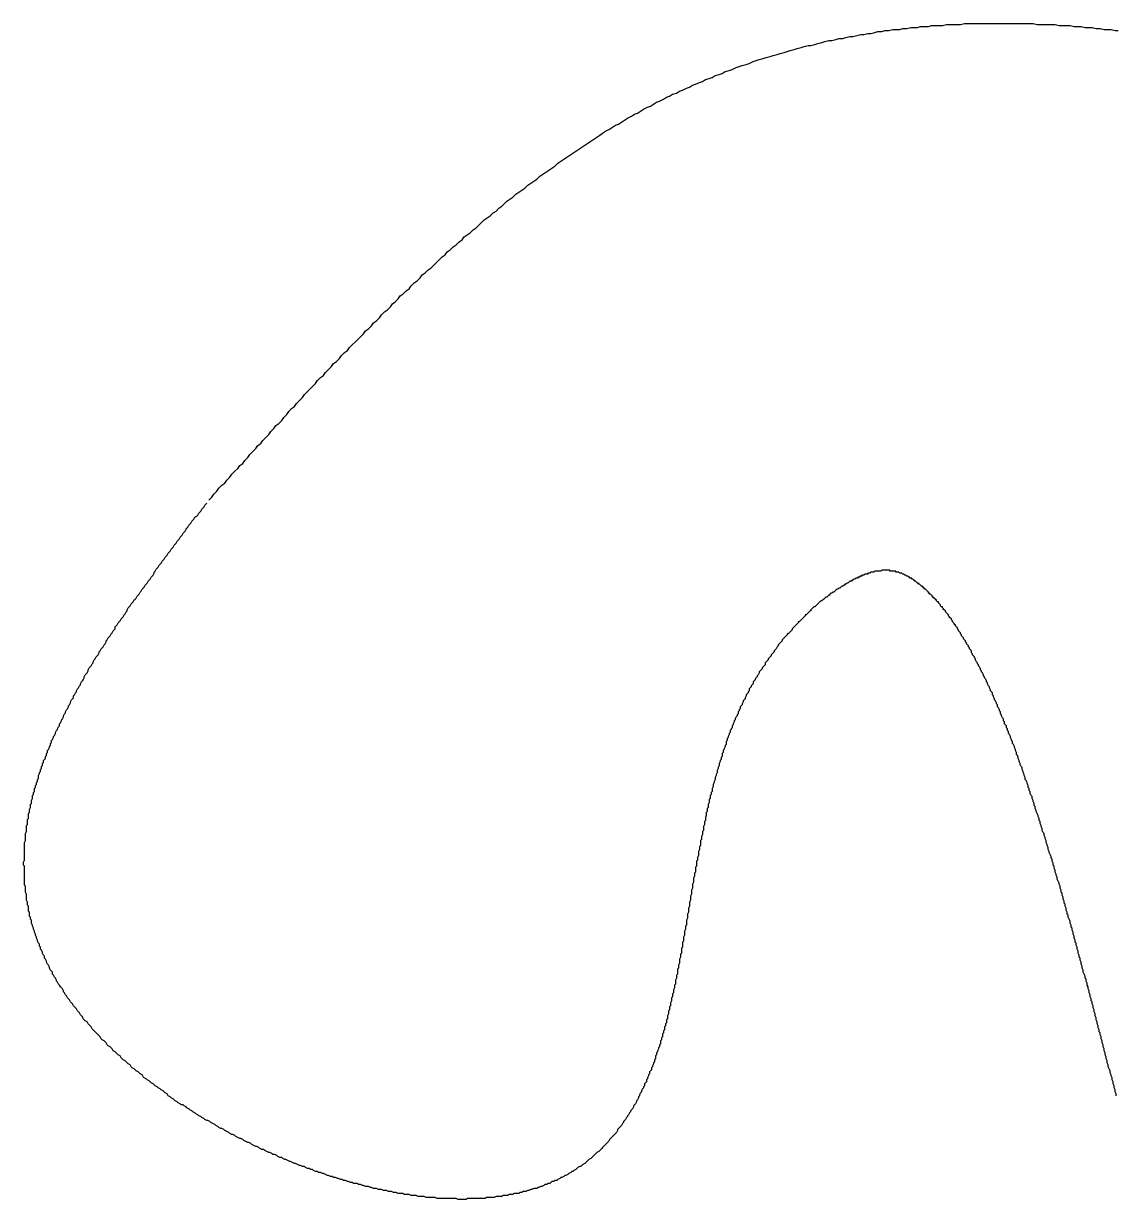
# Model space of a CAD drawing. Header units: millimetres. Extents: x 111 to 2999, y 81 to 1941.
# Drawn here: x 993.71 to 1004.68, y 1459.61 to 1471.4 of the extents above; entities that cross this region are included whole.
import ezdxf

# ---------------------------------------------------------------- set-up
doc = ezdxf.new("R2010")
doc.units = ezdxf.units.MM

msp = doc.modelspace()

# ---------------------------------------------------------------- linework, layer by layer
for points in [[(995.57, 1466.623, 0), (995.6, 1466.653, 0), (995.62, 1466.683, 0), (995.65, 1466.713, 0), (995.67, 1466.743, 0), (995.7, 1466.773, 0), (995.73, 1466.793, 0), (995.75, 1466.823, 0), (995.78, 1466.853, 0), (995.8, 1466.883, 0), (995.83, 1466.913, 0), (995.86, 1466.943, 0), (995.88, 1466.973, 0), (995.91, 1466.993, 0), (995.93, 1467.023, 0), (995.96, 1467.053, 0), (995.98, 1467.083, 0), (996.01, 1467.113, 0), (996.04, 1467.143, 0), (996.06, 1467.173, 0), (996.09, 1467.193, 0), (996.11, 1467.223, 0), (996.14, 1467.253, 0), (996.17, 1467.283, 0), (996.19, 1467.313, 0), (996.22, 1467.343, 0), (996.24, 1467.373, 0), (996.27, 1467.393, 0), (996.3, 1467.423, 0), (996.32, 1467.453, 0), (996.35, 1467.483, 0), (996.37, 1467.513, 0), (996.4, 1467.543, 0), (996.43, 1467.563, 0), (996.45, 1467.593, 0), (996.48, 1467.623, 0), (996.51, 1467.653, 0), (996.53, 1467.683, 0), (996.56, 1467.713, 0), (996.58, 1467.733, 0), (996.61, 1467.763, 0), (996.64, 1467.793, 0), (996.66, 1467.823, 0), (996.69, 1467.853, 0), (996.72, 1467.873, 0), (996.74, 1467.903, 0), (996.77, 1467.933, 0), (996.8, 1467.963, 0), (996.82, 1467.993, 0), (996.85, 1468.013, 0), (996.88, 1468.043, 0), (996.9, 1468.073, 0), (996.93, 1468.103, 0), (996.96, 1468.123, 0), (996.98, 1468.153, 0), (997.01, 1468.183, 0), (997.04, 1468.213, 0), (997.06, 1468.233, 0), (997.09, 1468.263, 0), (997.12, 1468.293, 0), (997.14, 1468.323, 0), (997.17, 1468.343, 0), (997.2, 1468.373, 0), (997.22, 1468.403, 0), (997.25, 1468.423, 0), (997.28, 1468.453, 0), (997.3, 1468.483, 0), (997.33, 1468.513, 0), (997.36, 1468.533, 0), (997.39, 1468.563, 0), (997.41, 1468.593, 0), (997.44, 1468.613, 0), (997.47, 1468.643, 0), (997.49, 1468.673, 0), (997.52, 1468.693, 0), (997.55, 1468.723, 0), (997.58, 1468.743, 0), (997.6, 1468.773, 0), (997.63, 1468.803, 0), (997.66, 1468.823, 0), (997.69, 1468.853, 0), (997.71, 1468.883, 0), (997.74, 1468.903, 0), (997.77, 1468.933, 0), (997.8, 1468.953, 0), (997.83, 1468.983, 0), (997.85, 1469.003, 0), (997.88, 1469.033, 0), (997.91, 1469.063, 0), (997.94, 1469.083, 0), (997.96, 1469.113, 0), (997.99, 1469.133, 0), (998.02, 1469.163, 0), (998.05, 1469.183, 0), (998.08, 1469.213, 0), (998.11, 1469.233, 0), (998.13, 1469.263, 0), (998.16, 1469.283, 0), (998.19, 1469.303, 0), (998.22, 1469.333, 0), (998.25, 1469.353, 0), (998.28, 1469.383, 0), (998.3, 1469.403, 0), (998.33, 1469.433, 0), (998.36, 1469.453, 0), (998.39, 1469.473, 0), (998.42, 1469.503, 0), (998.45, 1469.523, 0), (998.48, 1469.553, 0), (998.51, 1469.573, 0), (998.53, 1469.593, 0), (998.56, 1469.623, 0), (998.59, 1469.643, 0), (998.62, 1469.663, 0), (998.65, 1469.693, 0), (998.68, 1469.713, 0), (998.71, 1469.733, 0), (998.74, 1469.753, 0), (998.77, 1469.783, 0), (998.8, 1469.803, 0), (998.83, 1469.823, 0), (998.86, 1469.843, 0), (998.89, 1469.873, 0), (998.92, 1469.893, 0), (998.95, 1469.913, 0), (998.98, 1469.933, 0), (999.01, 1469.953, 0), (999.04, 1469.973, 0), (999.07, 1470.003, 0), (999.1, 1470.023, 0), (999.13, 1470.043, 0), (999.16, 1470.063, 0), (999.19, 1470.083, 0), (999.22, 1470.103, 0), (999.25, 1470.123, 0), (999.28, 1470.143, 0), (999.31, 1470.163, 0), (999.34, 1470.183, 0), (999.37, 1470.203, 0), (999.4, 1470.223, 0), (999.43, 1470.243, 0), (999.46, 1470.263, 0), (999.49, 1470.283, 0), (999.52, 1470.303, 0), (999.55, 1470.323, 0), (999.59, 1470.343, 0), (999.62, 1470.363, 0), (999.65, 1470.383, 0), (999.68, 1470.393, 0), (999.71, 1470.413, 0), (999.74, 1470.433, 0), (999.77, 1470.453, 0), (999.81, 1470.473, 0), (999.84, 1470.493, 0), (999.87, 1470.503, 0), (999.9, 1470.523, 0), (999.93, 1470.543, 0), (999.97, 1470.563, 0), (1000, 1470.573, 0), (1000.03, 1470.593, 0), (1000.06, 1470.613, 0), (1000.09, 1470.623, 0), (1000.13, 1470.643, 0), (1000.16, 1470.663, 0), (1000.19, 1470.673, 0), (1000.22, 1470.693, 0), (1000.26, 1470.703, 0), (1000.29, 1470.723, 0), (1000.32, 1470.733, 0), (1000.36, 1470.753, 0), (1000.39, 1470.763, 0), (1000.42, 1470.783, 0), (1000.45, 1470.793, 0), (1000.49, 1470.813, 0), (1000.52, 1470.823, 0), (1000.55, 1470.843, 0), (1000.59, 1470.853, 0), (1000.62, 1470.863, 0), (1000.65, 1470.883, 0), (1000.69, 1470.893, 0), (1000.72, 1470.903, 0), (1000.75, 1470.923, 0), (1000.79, 1470.933, 0), (1000.82, 1470.943, 0), (1000.86, 1470.963, 0), (1000.89, 1470.973, 0), (1000.92, 1470.983, 0), (1000.96, 1470.993, 0), (1000.99, 1471.003, 0), (1001.03, 1471.023, 0), (1001.06, 1471.033, 0), (1001.09, 1471.043, 0), (1001.13, 1471.053, 0), (1001.16, 1471.063, 0), (1001.2, 1471.073, 0), (1001.23, 1471.083, 0), (1001.27, 1471.093, 0), (1001.3, 1471.103, 0), (1001.34, 1471.113, 0), (1001.37, 1471.123, 0), (1001.4, 1471.133, 0), (1001.44, 1471.143, 0), (1001.47, 1471.153, 0), (1001.51, 1471.163, 0), (1001.54, 1471.173, 0), (1001.58, 1471.183, 0), (1001.61, 1471.183, 0), (1001.65, 1471.193, 0), (1001.68, 1471.203, 0), (1001.72, 1471.213, 0), (1001.75, 1471.223, 0), (1001.79, 1471.233, 0), (1001.82, 1471.233, 0), (1001.86, 1471.243, 0), (1001.89, 1471.253, 0), (1001.93, 1471.253, 0), (1001.96, 1471.263, 0), (1002, 1471.273, 0), (1002.03, 1471.273, 0), (1002.07, 1471.283, 0), (1002.11, 1471.293, 0), (1002.14, 1471.293, 0), (1002.18, 1471.303, 0), (1002.21, 1471.303, 0), (1002.25, 1471.313, 0), (1002.28, 1471.323, 0), (1002.32, 1471.323, 0), (1002.35, 1471.333, 0), (1002.39, 1471.333, 0), (1002.43, 1471.343, 0), (1002.46, 1471.343, 0), (1002.5, 1471.343, 0), (1002.53, 1471.353, 0), (1002.57, 1471.353, 0), (1002.61, 1471.363, 0), (1002.64, 1471.363, 0), (1002.68, 1471.363, 0), (1002.71, 1471.373, 0), (1002.75, 1471.373, 0), (1002.79, 1471.373, 0), (1002.82, 1471.383, 0), (1002.86, 1471.383, 0), (1002.89, 1471.383, 0), (1002.93, 1471.383, 0), (1002.97, 1471.393, 0), (1003, 1471.393, 0), (1003.04, 1471.393, 0), (1003.08, 1471.393, 0), (1003.11, 1471.393, 0), (1003.15, 1471.403, 0), (1003.18, 1471.403, 0), (1003.22, 1471.403, 0), (1003.26, 1471.403, 0), (1003.29, 1471.403, 0), (1003.33, 1471.403, 0), (1003.37, 1471.403, 0), (1003.4, 1471.403, 0), (1003.44, 1471.403, 0), (1003.48, 1471.403, 0), (1003.51, 1471.403, 0), (1003.55, 1471.403, 0), (1003.59, 1471.403, 0), (1003.62, 1471.403, 0), (1003.66, 1471.403, 0), (1003.7, 1471.403, 0), (1003.73, 1471.403, 0), (1003.77, 1471.403, 0), (1003.81, 1471.403, 0), (1003.84, 1471.403, 0), (1003.88, 1471.393, 0), (1003.92, 1471.393, 0), (1003.95, 1471.393, 0), (1003.99, 1471.393, 0), (1004.03, 1471.393, 0), (1004.06, 1471.393, 0), (1004.1, 1471.383, 0), (1004.14, 1471.383, 0), (1004.18, 1471.383, 0), (1004.21, 1471.383, 0), (1004.25, 1471.373, 0), (1004.29, 1471.373, 0), (1004.32, 1471.373, 0), (1004.36, 1471.363, 0), (1004.4, 1471.363, 0), (1004.43, 1471.363, 0), (1004.47, 1471.353, 0), (1004.51, 1471.353, 0), (1004.55, 1471.343, 0), (1004.58, 1471.343, 0), (1004.62, 1471.343, 0), (1004.66, 1471.333, 0), (1004.69, 1471.333, 0)], [(1004.67, 1460.653, 0), (1004.67, 1460.673, 0), (1004.66, 1460.693, 0), (1004.66, 1460.713, 0), (1004.65, 1460.733, 0), (1004.65, 1460.753, 0), (1004.64, 1460.773, 0), (1004.64, 1460.793, 0), (1004.63, 1460.813, 0), (1004.63, 1460.833, 0), (1004.62, 1460.853, 0), (1004.62, 1460.863, 0), (1004.61, 1460.883, 0), (1004.61, 1460.903, 0), (1004.6, 1460.923, 0), (1004.59, 1460.943, 0), (1004.59, 1460.963, 0), (1004.58, 1460.983, 0), (1004.58, 1461.003, 0), (1004.57, 1461.023, 0), (1004.57, 1461.043, 0), (1004.56, 1461.063, 0), (1004.56, 1461.083, 0), (1004.55, 1461.103, 0), (1004.55, 1461.123, 0), (1004.54, 1461.143, 0), (1004.54, 1461.163, 0), (1004.53, 1461.183, 0), (1004.53, 1461.203, 0), (1004.52, 1461.223, 0), (1004.52, 1461.243, 0), (1004.51, 1461.263, 0), (1004.51, 1461.283, 0), (1004.5, 1461.293, 0), (1004.5, 1461.313, 0), (1004.49, 1461.333, 0), (1004.49, 1461.353, 0), (1004.48, 1461.373, 0), (1004.48, 1461.393, 0), (1004.47, 1461.413, 0), (1004.47, 1461.433, 0), (1004.46, 1461.453, 0), (1004.46, 1461.473, 0), (1004.45, 1461.493, 0), (1004.45, 1461.513, 0), (1004.44, 1461.533, 0), (1004.44, 1461.553, 0), (1004.43, 1461.573, 0), (1004.43, 1461.593, 0), (1004.42, 1461.603, 0), (1004.42, 1461.623, 0), (1004.41, 1461.643, 0), (1004.41, 1461.663, 0), (1004.4, 1461.683, 0), (1004.4, 1461.703, 0), (1004.39, 1461.723, 0), (1004.39, 1461.743, 0), (1004.38, 1461.763, 0), (1004.38, 1461.783, 0), (1004.37, 1461.803, 0), (1004.37, 1461.823, 0), (1004.36, 1461.833, 0), (1004.36, 1461.853, 0), (1004.35, 1461.873, 0), (1004.34, 1461.893, 0), (1004.34, 1461.913, 0), (1004.33, 1461.933, 0), (1004.33, 1461.953, 0), (1004.32, 1461.973, 0), (1004.32, 1461.993, 0), (1004.31, 1462.013, 0), (1004.31, 1462.033, 0), (1004.3, 1462.043, 0), (1004.3, 1462.063, 0), (1004.29, 1462.083, 0), (1004.29, 1462.103, 0), (1004.28, 1462.123, 0), (1004.28, 1462.143, 0), (1004.27, 1462.163, 0), (1004.27, 1462.183, 0), (1004.26, 1462.193, 0), (1004.26, 1462.213, 0), (1004.25, 1462.233, 0), (1004.25, 1462.253, 0), (1004.24, 1462.273, 0), (1004.24, 1462.293, 0), (1004.23, 1462.313, 0), (1004.23, 1462.333, 0), (1004.22, 1462.343, 0), (1004.22, 1462.363, 0), (1004.21, 1462.383, 0), (1004.21, 1462.403, 0), (1004.2, 1462.423, 0), (1004.19, 1462.443, 0), (1004.19, 1462.463, 0), (1004.18, 1462.473, 0), (1004.18, 1462.493, 0), (1004.17, 1462.513, 0), (1004.17, 1462.533, 0), (1004.16, 1462.553, 0), (1004.16, 1462.573, 0), (1004.15, 1462.583, 0), (1004.15, 1462.603, 0), (1004.14, 1462.623, 0), (1004.14, 1462.643, 0), (1004.13, 1462.663, 0), (1004.13, 1462.683, 0), (1004.12, 1462.693, 0), (1004.12, 1462.713, 0), (1004.11, 1462.733, 0), (1004.11, 1462.753, 0), (1004.1, 1462.773, 0), (1004.1, 1462.783, 0), (1004.09, 1462.803, 0), (1004.08, 1462.823, 0), (1004.08, 1462.843, 0), (1004.07, 1462.863, 0), (1004.07, 1462.873, 0), (1004.06, 1462.893, 0), (1004.06, 1462.913, 0), (1004.05, 1462.933, 0), (1004.05, 1462.953, 0), (1004.04, 1462.963, 0), (1004.04, 1462.983, 0), (1004.03, 1463.003, 0), (1004.03, 1463.023, 0), (1004.02, 1463.033, 0), (1004.02, 1463.053, 0), (1004.01, 1463.073, 0), (1004, 1463.093, 0), (1004, 1463.103, 0), (1003.99, 1463.123, 0), (1003.99, 1463.143, 0), (1003.98, 1463.163, 0), (1003.98, 1463.173, 0), (1003.97, 1463.193, 0), (1003.97, 1463.213, 0), (1003.96, 1463.233, 0), (1003.96, 1463.243, 0), (1003.95, 1463.263, 0), (1003.95, 1463.283, 0), (1003.94, 1463.293, 0), (1003.93, 1463.313, 0), (1003.93, 1463.333, 0), (1003.92, 1463.353, 0), (1003.92, 1463.363, 0), (1003.91, 1463.383, 0), (1003.91, 1463.403, 0), (1003.9, 1463.413, 0), (1003.9, 1463.433, 0), (1003.89, 1463.453, 0), (1003.89, 1463.463, 0), (1003.88, 1463.483, 0), (1003.87, 1463.503, 0), (1003.87, 1463.513, 0), (1003.86, 1463.533, 0), (1003.86, 1463.553, 0), (1003.85, 1463.563, 0), (1003.85, 1463.583, 0), (1003.84, 1463.603, 0), (1003.84, 1463.613, 0), (1003.83, 1463.633, 0), (1003.83, 1463.653, 0), (1003.82, 1463.663, 0), (1003.81, 1463.683, 0), (1003.81, 1463.703, 0), (1003.8, 1463.713, 0), (1003.8, 1463.733, 0), (1003.79, 1463.743, 0), (1003.79, 1463.763, 0), (1003.78, 1463.783, 0), (1003.78, 1463.793, 0), (1003.77, 1463.813, 0), (1003.76, 1463.823, 0), (1003.76, 1463.843, 0), (1003.75, 1463.863, 0), (1003.75, 1463.873, 0), (1003.74, 1463.893, 0), (1003.74, 1463.903, 0), (1003.73, 1463.923, 0), (1003.73, 1463.943, 0), (1003.72, 1463.953, 0), (1003.71, 1463.973, 0), (1003.71, 1463.983, 0), (1003.7, 1464.003, 0), (1003.7, 1464.013, 0), (1003.69, 1464.033, 0), (1003.69, 1464.043, 0), (1003.68, 1464.063, 0), (1003.67, 1464.073, 0), (1003.67, 1464.093, 0), (1003.66, 1464.113, 0), (1003.66, 1464.123, 0), (1003.65, 1464.143, 0), (1003.65, 1464.153, 0), (1003.64, 1464.173, 0), (1003.63, 1464.183, 0), (1003.63, 1464.203, 0), (1003.62, 1464.213, 0), (1003.62, 1464.223, 0), (1003.61, 1464.243, 0), (1003.61, 1464.253, 0), (1003.6, 1464.273, 0), (1003.59, 1464.283, 0), (1003.59, 1464.303, 0), (1003.58, 1464.313, 0), (1003.58, 1464.333, 0), (1003.57, 1464.343, 0), (1003.57, 1464.363, 0), (1003.56, 1464.373, 0), (1003.55, 1464.383, 0), (1003.55, 1464.403, 0), (1003.54, 1464.413, 0), (1003.54, 1464.433, 0), (1003.53, 1464.443, 0), (1003.52, 1464.463, 0), (1003.52, 1464.473, 0), (1003.51, 1464.483, 0), (1003.51, 1464.503, 0), (1003.5, 1464.513, 0), (1003.5, 1464.523, 0), (1003.49, 1464.543, 0), (1003.48, 1464.553, 0), (1003.48, 1464.573, 0), (1003.47, 1464.583, 0), (1003.47, 1464.593, 0), (1003.46, 1464.613, 0), (1003.45, 1464.623, 0), (1003.45, 1464.633, 0), (1003.44, 1464.653, 0), (1003.44, 1464.663, 0), (1003.43, 1464.673, 0), (1003.43, 1464.693, 0), (1003.42, 1464.703, 0), (1003.41, 1464.713, 0), (1003.41, 1464.723, 0), (1003.4, 1464.743, 0), (1003.4, 1464.753, 0), (1003.39, 1464.763, 0), (1003.38, 1464.783, 0), (1003.38, 1464.793, 0), (1003.37, 1464.803, 0), (1003.37, 1464.813, 0), (1003.36, 1464.833, 0), (1003.35, 1464.843, 0), (1003.35, 1464.853, 0), (1003.34, 1464.863, 0), (1003.34, 1464.873, 0), (1003.33, 1464.893, 0), (1003.32, 1464.903, 0), (1003.32, 1464.913, 0), (1003.31, 1464.923, 0), (1003.31, 1464.933, 0), (1003.3, 1464.953, 0), (1003.29, 1464.963, 0), (1003.29, 1464.973, 0), (1003.28, 1464.983, 0), (1003.28, 1464.993, 0), (1003.27, 1465.003, 0), (1003.26, 1465.023, 0), (1003.26, 1465.033, 0), (1003.25, 1465.043, 0), (1003.25, 1465.053, 0), (1003.24, 1465.063, 0), (1003.23, 1465.073, 0), (1003.23, 1465.083, 0), (1003.22, 1465.093, 0), (1003.22, 1465.113, 0), (1003.21, 1465.123, 0), (1003.2, 1465.133, 0), (1003.2, 1465.143, 0), (1003.19, 1465.153, 0), (1003.19, 1465.163, 0), (1003.18, 1465.173, 0), (1003.17, 1465.183, 0), (1003.17, 1465.193, 0), (1003.16, 1465.203, 0), (1003.16, 1465.213, 0), (1003.15, 1465.223, 0), (1003.14, 1465.233, 0), (1003.14, 1465.243, 0), (1003.13, 1465.253, 0), (1003.12, 1465.263, 0), (1003.12, 1465.273, 0), (1003.11, 1465.283, 0), (1003.11, 1465.293, 0), (1003.1, 1465.303, 0), (1003.09, 1465.313, 0), (1003.09, 1465.323, 0), (1003.08, 1465.333, 0), (1003.08, 1465.343, 0), (1003.07, 1465.353, 0), (1003.06, 1465.363, 0), (1003.06, 1465.373, 0), (1003.05, 1465.373, 0), (1003.05, 1465.383, 0), (1003.04, 1465.393, 0), (1003.03, 1465.403, 0), (1003.03, 1465.413, 0), (1003.02, 1465.423, 0), (1003.02, 1465.433, 0), (1003.01, 1465.443, 0), (1003, 1465.443, 0), (1003, 1465.453, 0), (1002.99, 1465.463, 0), (1002.99, 1465.473, 0), (1002.98, 1465.483, 0), (1002.97, 1465.493, 0), (1002.97, 1465.493, 0), (1002.96, 1465.503, 0), (1002.96, 1465.513, 0), (1002.95, 1465.523, 0), (1002.94, 1465.523, 0), (1002.94, 1465.533, 0), (1002.93, 1465.543, 0), (1002.93, 1465.553, 0), (1002.92, 1465.553, 0), (1002.91, 1465.563, 0), (1002.91, 1465.573, 0), (1002.9, 1465.583, 0), (1002.9, 1465.583, 0), (1002.89, 1465.593, 0), (1002.89, 1465.603, 0), (1002.88, 1465.603, 0), (1002.87, 1465.613, 0), (1002.87, 1465.623, 0), (1002.86, 1465.623, 0), (1002.86, 1465.633, 0), (1002.85, 1465.643, 0), (1002.84, 1465.643, 0), (1002.84, 1465.653, 0), (1002.83, 1465.653, 0), (1002.83, 1465.663, 0), (1002.82, 1465.673, 0), (1002.82, 1465.673, 0), (1002.81, 1465.683, 0), (1002.8, 1465.683, 0), (1002.8, 1465.693, 0), (1002.79, 1465.693, 0), (1002.79, 1465.703, 0), (1002.78, 1465.713, 0), (1002.78, 1465.713, 0), (1002.77, 1465.723, 0), (1002.77, 1465.723, 0), (1002.76, 1465.733, 0), (1002.75, 1465.733, 0), (1002.75, 1465.743, 0), (1002.74, 1465.743, 0), (1002.74, 1465.753, 0), (1002.73, 1465.753, 0), (1002.73, 1465.763, 0), (1002.72, 1465.763, 0), (1002.72, 1465.763, 0), (1002.71, 1465.773, 0), (1002.71, 1465.773, 0), (1002.7, 1465.783, 0), (1002.69, 1465.783, 0), (1002.69, 1465.793, 0), (1002.68, 1465.793, 0), (1002.68, 1465.793, 0), (1002.67, 1465.803, 0), (1002.67, 1465.803, 0), (1002.66, 1465.813, 0), (1002.66, 1465.813, 0), (1002.65, 1465.813, 0), (1002.65, 1465.823, 0), (1002.64, 1465.823, 0), (1002.64, 1465.823, 0), (1002.63, 1465.833, 0), (1002.63, 1465.833, 0), (1002.62, 1465.833, 0), (1002.62, 1465.843, 0), (1002.61, 1465.843, 0), (1002.61, 1465.843, 0), (1002.6, 1465.843, 0), (1002.6, 1465.853, 0), (1002.59, 1465.853, 0), (1002.59, 1465.853, 0), (1002.58, 1465.863, 0), (1002.58, 1465.863, 0), (1002.58, 1465.863, 0), (1002.57, 1465.863, 0), (1002.57, 1465.863, 0), (1002.56, 1465.873, 0), (1002.56, 1465.873, 0), (1002.55, 1465.873, 0), (1002.55, 1465.873, 0), (1002.54, 1465.883, 0), (1002.54, 1465.883, 0), (1002.53, 1465.883, 0), (1002.53, 1465.883, 0), (1002.53, 1465.883, 0), (1002.52, 1465.893, 0), (1002.52, 1465.893, 0), (1002.51, 1465.893, 0), (1002.51, 1465.893, 0), (1002.5, 1465.893, 0), (1002.5, 1465.893, 0), (1002.5, 1465.893, 0), (1002.49, 1465.903, 0), (1002.49, 1465.903, 0), (1002.48, 1465.903, 0), (1002.48, 1465.903, 0), (1002.47, 1465.903, 0), (1002.47, 1465.903, 0), (1002.47, 1465.903, 0), (1002.46, 1465.903, 0), (1002.46, 1465.913, 0), (1002.45, 1465.913, 0), (1002.45, 1465.913, 0), (1002.45, 1465.913, 0), (1002.44, 1465.913, 0), (1002.44, 1465.913, 0), (1002.43, 1465.913, 0), (1002.43, 1465.913, 0), (1002.42, 1465.913, 0), (1002.42, 1465.913, 0), (1002.42, 1465.913, 0), (1002.41, 1465.913, 0), (1002.41, 1465.913, 0), (1002.4, 1465.913, 0), (1002.4, 1465.913, 0), (1002.4, 1465.923, 0), (1002.39, 1465.923, 0), (1002.39, 1465.923, 0), (1002.38, 1465.923, 0), (1002.38, 1465.923, 0), (1002.37, 1465.923, 0), (1002.37, 1465.923, 0), (1002.37, 1465.923, 0), (1002.36, 1465.923, 0), (1002.36, 1465.923, 0), (1002.35, 1465.923, 0), (1002.35, 1465.923, 0), (1002.34, 1465.923, 0), (1002.34, 1465.923, 0), (1002.33, 1465.923, 0), (1002.33, 1465.923, 0), (1002.32, 1465.923, 0), (1002.32, 1465.923, 0), (1002.32, 1465.923, 0), (1002.31, 1465.913, 0), (1002.31, 1465.913, 0), (1002.3, 1465.913, 0), (1002.3, 1465.913, 0), (1002.29, 1465.913, 0), (1002.29, 1465.913, 0), (1002.28, 1465.913, 0), (1002.28, 1465.913, 0), (1002.27, 1465.913, 0), (1002.27, 1465.913, 0), (1002.26, 1465.913, 0), (1002.25, 1465.913, 0), (1002.25, 1465.913, 0), (1002.24, 1465.903, 0), (1002.24, 1465.903, 0), (1002.23, 1465.903, 0), (1002.23, 1465.903, 0), (1002.22, 1465.903, 0), (1002.22, 1465.903, 0), (1002.21, 1465.903, 0), (1002.2, 1465.893, 0), (1002.2, 1465.893, 0), (1002.19, 1465.893, 0), (1002.19, 1465.893, 0), (1002.18, 1465.893, 0), (1002.18, 1465.883, 0), (1002.17, 1465.883, 0), (1002.16, 1465.883, 0), (1002.16, 1465.883, 0), (1002.15, 1465.883, 0), (1002.14, 1465.873, 0), (1002.14, 1465.873, 0), (1002.13, 1465.873, 0), (1002.12, 1465.873, 0), (1002.12, 1465.863, 0), (1002.11, 1465.863, 0), (1002.1, 1465.863, 0), (1002.1, 1465.853, 0), (1002.09, 1465.853, 0), (1002.08, 1465.853, 0), (1002.08, 1465.843, 0), (1002.07, 1465.843, 0), (1002.06, 1465.843, 0), (1002.05, 1465.833, 0), (1002.05, 1465.833, 0), (1002.04, 1465.833, 0), (1002.03, 1465.823, 0), (1002.02, 1465.823, 0), (1002.02, 1465.813, 0), (1002.01, 1465.813, 0), (1002, 1465.813, 0), (1001.99, 1465.803, 0), (1001.99, 1465.803, 0), (1001.98, 1465.793, 0), (1001.97, 1465.793, 0), (1001.96, 1465.783, 0), (1001.95, 1465.783, 0), (1001.95, 1465.773, 0), (1001.94, 1465.773, 0), (1001.93, 1465.763, 0), (1001.92, 1465.763, 0), (1001.91, 1465.753, 0), (1001.91, 1465.753, 0), (1001.9, 1465.743, 0), (1001.89, 1465.743, 0), (1001.88, 1465.733, 0), (1001.87, 1465.733, 0), (1001.86, 1465.723, 0), (1001.86, 1465.723, 0), (1001.85, 1465.713, 0), (1001.84, 1465.703, 0), (1001.83, 1465.703, 0), (1001.82, 1465.693, 0), (1001.81, 1465.693, 0), (1001.8, 1465.683, 0), (1001.8, 1465.673, 0), (1001.79, 1465.673, 0), (1001.78, 1465.663, 0), (1001.77, 1465.653, 0), (1001.76, 1465.653, 0), (1001.75, 1465.643, 0), (1001.74, 1465.633, 0), (1001.74, 1465.633, 0), (1001.73, 1465.623, 0), (1001.72, 1465.613, 0), (1001.71, 1465.613, 0), (1001.7, 1465.603, 0), (1001.69, 1465.593, 0), (1001.68, 1465.583, 0), (1001.68, 1465.583, 0), (1001.67, 1465.573, 0), (1001.66, 1465.563, 0), (1001.65, 1465.553, 0), (1001.64, 1465.553, 0), (1001.63, 1465.543, 0), (1001.62, 1465.533, 0), (1001.61, 1465.523, 0), (1001.61, 1465.513, 0), (1001.6, 1465.513, 0), (1001.59, 1465.503, 0), (1001.58, 1465.493, 0), (1001.57, 1465.483, 0), (1001.56, 1465.473, 0), (1001.55, 1465.473, 0), (1001.55, 1465.463, 0), (1001.54, 1465.453, 0), (1001.53, 1465.443, 0), (1001.52, 1465.433, 0), (1001.51, 1465.423, 0), (1001.5, 1465.413, 0), (1001.49, 1465.403, 0), (1001.48, 1465.403, 0), (1001.48, 1465.393, 0), (1001.47, 1465.383, 0), (1001.46, 1465.373, 0), (1001.45, 1465.363, 0), (1001.44, 1465.353, 0), (1001.43, 1465.343, 0), (1001.42, 1465.333, 0), (1001.42, 1465.323, 0), (1001.41, 1465.313, 0), (1001.4, 1465.303, 0), (1001.39, 1465.293, 0), (1001.38, 1465.283, 0), (1001.37, 1465.283, 0), (1001.37, 1465.273, 0), (1001.36, 1465.263, 0), (1001.35, 1465.253, 0), (1001.34, 1465.243, 0), (1001.33, 1465.233, 0), (1001.32, 1465.223, 0), (1001.32, 1465.213, 0), (1001.31, 1465.203, 0), (1001.3, 1465.193, 0), (1001.29, 1465.183, 0), (1001.28, 1465.173, 0), (1001.28, 1465.163, 0), (1001.27, 1465.153, 0), (1001.26, 1465.133, 0), (1001.25, 1465.123, 0), (1001.24, 1465.113, 0), (1001.24, 1465.103, 0), (1001.23, 1465.093, 0), (1001.22, 1465.083, 0), (1001.21, 1465.073, 0), (1001.21, 1465.063, 0), (1001.2, 1465.053, 0), (1001.19, 1465.043, 0), (1001.18, 1465.033, 0), (1001.18, 1465.023, 0), (1001.17, 1465.013, 0), (1001.16, 1465.003, 0), (1001.15, 1464.993, 0), (1001.15, 1464.973, 0), (1001.14, 1464.963, 0), (1001.13, 1464.953, 0), (1001.12, 1464.943, 0), (1001.12, 1464.933, 0), (1001.11, 1464.923, 0), (1001.1, 1464.913, 0), (1001.09, 1464.903, 0), (1001.09, 1464.893, 0), (1001.08, 1464.873, 0), (1001.07, 1464.863, 0), (1001.07, 1464.853, 0), (1001.06, 1464.843, 0), (1001.05, 1464.833, 0), (1001.05, 1464.823, 0), (1001.04, 1464.813, 0), (1001.03, 1464.803, 0), (1001.03, 1464.783, 0), (1001.02, 1464.773, 0), (1001.01, 1464.763, 0), (1001.01, 1464.753, 0), (1001, 1464.743, 0), (1000.99, 1464.733, 0), (1000.99, 1464.713, 0), (1000.98, 1464.703, 0), (1000.98, 1464.693, 0), (1000.97, 1464.683, 0), (1000.96, 1464.673, 0), (1000.96, 1464.663, 0), (1000.95, 1464.643, 0), (1000.95, 1464.633, 0), (1000.94, 1464.623, 0), (1000.93, 1464.613, 0), (1000.93, 1464.603, 0), (1000.92, 1464.583, 0), (1000.92, 1464.573, 0), (1000.91, 1464.563, 0), (1000.9, 1464.553, 0), (1000.9, 1464.533, 0), (1000.89, 1464.523, 0), (1000.89, 1464.513, 0), (1000.88, 1464.503, 0), (1000.88, 1464.483, 0), (1000.87, 1464.473, 0), (1000.87, 1464.463, 0), (1000.86, 1464.453, 0), (1000.85, 1464.433, 0), (1000.85, 1464.423, 0), (1000.84, 1464.413, 0), (1000.84, 1464.403, 0), (1000.83, 1464.383, 0), (1000.83, 1464.373, 0), (1000.82, 1464.363, 0), (1000.82, 1464.343, 0), (1000.81, 1464.333, 0), (1000.81, 1464.323, 0), (1000.8, 1464.313, 0), (1000.8, 1464.293, 0), (1000.79, 1464.283, 0), (1000.79, 1464.273, 0), (1000.78, 1464.253, 0), (1000.78, 1464.243, 0), (1000.77, 1464.233, 0), (1000.77, 1464.213, 0), (1000.76, 1464.203, 0), (1000.76, 1464.193, 0), (1000.76, 1464.173, 0), (1000.75, 1464.163, 0), (1000.75, 1464.153, 0), (1000.74, 1464.133, 0), (1000.74, 1464.123, 0), (1000.73, 1464.113, 0), (1000.73, 1464.093, 0), (1000.72, 1464.083, 0), (1000.72, 1464.073, 0), (1000.72, 1464.053, 0), (1000.71, 1464.043, 0), (1000.71, 1464.023, 0), (1000.7, 1464.013, 0), (1000.7, 1464.003, 0), (1000.69, 1463.983, 0), (1000.69, 1463.973, 0), (1000.69, 1463.963, 0), (1000.68, 1463.943, 0), (1000.68, 1463.933, 0), (1000.67, 1463.913, 0), (1000.67, 1463.903, 0), (1000.67, 1463.893, 0), (1000.66, 1463.873, 0), (1000.66, 1463.863, 0), (1000.65, 1463.843, 0), (1000.65, 1463.833, 0), (1000.65, 1463.823, 0), (1000.64, 1463.803, 0), (1000.64, 1463.793, 0), (1000.63, 1463.773, 0), (1000.63, 1463.763, 0), (1000.63, 1463.753, 0), (1000.62, 1463.733, 0), (1000.62, 1463.723, 0), (1000.62, 1463.703, 0), (1000.61, 1463.693, 0), (1000.61, 1463.673, 0), (1000.6, 1463.663, 0), (1000.6, 1463.653, 0), (1000.6, 1463.633, 0), (1000.59, 1463.623, 0), (1000.59, 1463.603, 0), (1000.59, 1463.593, 0), (1000.58, 1463.573, 0), (1000.58, 1463.563, 0), (1000.58, 1463.543, 0), (1000.57, 1463.533, 0), (1000.57, 1463.523, 0), (1000.57, 1463.503, 0), (1000.56, 1463.493, 0), (1000.56, 1463.473, 0), (1000.56, 1463.463, 0), (1000.55, 1463.443, 0), (1000.55, 1463.433, 0), (1000.55, 1463.413, 0), (1000.54, 1463.403, 0), (1000.54, 1463.383, 0), (1000.54, 1463.373, 0), (1000.53, 1463.353, 0), (1000.53, 1463.343, 0), (1000.53, 1463.323, 0), (1000.53, 1463.313, 0), (1000.52, 1463.303, 0), (1000.52, 1463.283, 0), (1000.52, 1463.273, 0), (1000.51, 1463.253, 0), (1000.51, 1463.243, 0), (1000.51, 1463.223, 0), (1000.5, 1463.213, 0), (1000.5, 1463.193, 0), (1000.5, 1463.183, 0), (1000.5, 1463.163, 0), (1000.49, 1463.153, 0), (1000.49, 1463.133, 0), (1000.49, 1463.123, 0), (1000.48, 1463.103, 0), (1000.48, 1463.093, 0), (1000.48, 1463.073, 0), (1000.48, 1463.063, 0), (1000.47, 1463.043, 0), (1000.47, 1463.033, 0), (1000.47, 1463.013, 0), (1000.46, 1463.003, 0), (1000.46, 1462.983, 0), (1000.46, 1462.973, 0), (1000.46, 1462.953, 0), (1000.45, 1462.943, 0), (1000.45, 1462.923, 0), (1000.45, 1462.913, 0), (1000.45, 1462.893, 0), (1000.44, 1462.883, 0), (1000.44, 1462.863, 0), (1000.44, 1462.853, 0), (1000.43, 1462.833, 0), (1000.43, 1462.823, 0), (1000.43, 1462.803, 0), (1000.43, 1462.793, 0), (1000.42, 1462.773, 0), (1000.42, 1462.763, 0), (1000.42, 1462.743, 0), (1000.42, 1462.733, 0), (1000.41, 1462.713, 0), (1000.41, 1462.703, 0), (1000.41, 1462.683, 0), (1000.41, 1462.673, 0), (1000.4, 1462.653, 0), (1000.4, 1462.643, 0), (1000.4, 1462.623, 0), (1000.4, 1462.613, 0), (1000.39, 1462.593, 0), (1000.39, 1462.583, 0), (1000.39, 1462.563, 0), (1000.39, 1462.553, 0), (1000.38, 1462.533, 0), (1000.38, 1462.523, 0), (1000.38, 1462.503, 0), (1000.38, 1462.493, 0), (1000.37, 1462.473, 0), (1000.37, 1462.463, 0), (1000.37, 1462.443, 0), (1000.37, 1462.433, 0), (1000.36, 1462.413, 0), (1000.36, 1462.403, 0), (1000.36, 1462.383, 0), (1000.36, 1462.363, 0), (1000.35, 1462.353, 0), (1000.35, 1462.333, 0), (1000.35, 1462.323, 0), (1000.34, 1462.303, 0), (1000.34, 1462.293, 0), (1000.34, 1462.273, 0), (1000.34, 1462.263, 0), (1000.33, 1462.243, 0), (1000.33, 1462.233, 0), (1000.33, 1462.223, 0), (1000.33, 1462.203, 0), (1000.32, 1462.193, 0), (1000.32, 1462.173, 0), (1000.32, 1462.163, 0), (1000.32, 1462.143, 0), (1000.31, 1462.133, 0), (1000.31, 1462.113, 0), (1000.31, 1462.103, 0), (1000.31, 1462.083, 0), (1000.3, 1462.073, 0), (1000.3, 1462.053, 0), (1000.3, 1462.043, 0), (1000.29, 1462.023, 0), (1000.29, 1462.013, 0), (1000.29, 1461.993, 0), (1000.29, 1461.983, 0), (1000.28, 1461.963, 0), (1000.28, 1461.953, 0), (1000.28, 1461.933, 0), (1000.27, 1461.923, 0), (1000.27, 1461.903, 0), (1000.27, 1461.893, 0), (1000.27, 1461.873, 0), (1000.26, 1461.863, 0), (1000.26, 1461.843, 0), (1000.26, 1461.833, 0), (1000.25, 1461.813, 0), (1000.25, 1461.803, 0), (1000.25, 1461.793, 0), (1000.25, 1461.773, 0), (1000.24, 1461.763, 0), (1000.24, 1461.743, 0), (1000.24, 1461.733, 0), (1000.23, 1461.713, 0), (1000.23, 1461.703, 0), (1000.23, 1461.683, 0), (1000.22, 1461.673, 0), (1000.22, 1461.653, 0), (1000.22, 1461.643, 0), (1000.21, 1461.633, 0), (1000.21, 1461.613, 0), (1000.21, 1461.603, 0), (1000.2, 1461.583, 0), (1000.2, 1461.573, 0), (1000.2, 1461.553, 0), (1000.19, 1461.543, 0), (1000.19, 1461.523, 0), (1000.19, 1461.513, 0), (1000.18, 1461.503, 0), (1000.18, 1461.483, 0), (1000.18, 1461.473, 0), (1000.17, 1461.453, 0), (1000.17, 1461.443, 0), (1000.17, 1461.423, 0), (1000.16, 1461.413, 0), (1000.16, 1461.403, 0), (1000.16, 1461.383, 0), (1000.15, 1461.373, 0), (1000.15, 1461.353, 0), (1000.14, 1461.343, 0), (1000.14, 1461.333, 0), (1000.14, 1461.313, 0), (1000.13, 1461.303, 0), (1000.13, 1461.283, 0), (1000.12, 1461.273, 0), (1000.12, 1461.263, 0), (1000.12, 1461.243, 0), (1000.11, 1461.233, 0), (1000.11, 1461.213, 0), (1000.1, 1461.203, 0), (1000.1, 1461.193, 0), (1000.1, 1461.173, 0), (1000.09, 1461.163, 0), (1000.09, 1461.143, 0), (1000.08, 1461.133, 0), (1000.08, 1461.123, 0), (1000.07, 1461.103, 0), (1000.07, 1461.093, 0), (1000.06, 1461.083, 0), (1000.06, 1461.063, 0), (1000.05, 1461.053, 0), (1000.05, 1461.033, 0), (1000.05, 1461.023, 0), (1000.04, 1461.013, 0), (1000.04, 1460.993, 0), (1000.03, 1460.983, 0), (1000.03, 1460.973, 0), (1000.02, 1460.953, 0), (1000.02, 1460.943, 0), (1000.01, 1460.933, 0), (1000.01, 1460.913, 0), (1000, 1460.903, 0), (999.99, 1460.893, 0), (999.99, 1460.873, 0), (999.98, 1460.863, 0), (999.98, 1460.853, 0), (999.97, 1460.833, 0), (999.97, 1460.823, 0), (999.96, 1460.813, 0), (999.96, 1460.793, 0), (999.95, 1460.783, 0), (999.94, 1460.773, 0), (999.94, 1460.753, 0), (999.93, 1460.743, 0), (999.93, 1460.733, 0), (999.92, 1460.723, 0), (999.91, 1460.703, 0), (999.91, 1460.693, 0), (999.9, 1460.683, 0), (999.89, 1460.663, 0), (999.89, 1460.653, 0), (999.88, 1460.643, 0), (999.88, 1460.633, 0), (999.87, 1460.613, 0), (999.86, 1460.603, 0), (999.86, 1460.593, 0), (999.85, 1460.573, 0), (999.84, 1460.563, 0), (999.83, 1460.553, 0), (999.83, 1460.543, 0), (999.82, 1460.523, 0), (999.81, 1460.513, 0), (999.8, 1460.503, 0), (999.8, 1460.493, 0), (999.79, 1460.483, 0), (999.78, 1460.463, 0), (999.77, 1460.453, 0), (999.77, 1460.443, 0), (999.76, 1460.433, 0), (999.75, 1460.413, 0), (999.74, 1460.403, 0), (999.73, 1460.393, 0), (999.73, 1460.383, 0), (999.72, 1460.373, 0), (999.71, 1460.353, 0), (999.7, 1460.343, 0), (999.69, 1460.333, 0), (999.68, 1460.323, 0), (999.67, 1460.313, 0), (999.67, 1460.303, 0), (999.66, 1460.283, 0), (999.65, 1460.273, 0), (999.64, 1460.263, 0), (999.63, 1460.253, 0), (999.62, 1460.243, 0), (999.61, 1460.233, 0), (999.6, 1460.223, 0), (999.59, 1460.213, 0), (999.58, 1460.193, 0), (999.57, 1460.183, 0), (999.56, 1460.173, 0), (999.55, 1460.163, 0), (999.54, 1460.153, 0), (999.53, 1460.143, 0), (999.52, 1460.133, 0), (999.51, 1460.123, 0), (999.5, 1460.113, 0), (999.49, 1460.103, 0), (999.48, 1460.093, 0), (999.46, 1460.083, 0), (999.45, 1460.073, 0), (999.44, 1460.063, 0), (999.43, 1460.053, 0), (999.42, 1460.043, 0), (999.41, 1460.033, 0), (999.4, 1460.023, 0), (999.38, 1460.013, 0), (999.37, 1460.003, 0), (999.36, 1459.993, 0), (999.35, 1459.983, 0), (999.34, 1459.973, 0), (999.32, 1459.963, 0), (999.31, 1459.953, 0), (999.3, 1459.943, 0), (999.29, 1459.943, 0), (999.27, 1459.933, 0), (999.26, 1459.923, 0), (999.25, 1459.913, 0), (999.23, 1459.903, 0), (999.22, 1459.893, 0), (999.21, 1459.893, 0), (999.2, 1459.883, 0), (999.18, 1459.873, 0), (999.17, 1459.863, 0), (999.15, 1459.853, 0), (999.14, 1459.853, 0), (999.13, 1459.843, 0), (999.11, 1459.833, 0), (999.1, 1459.833, 0), (999.09, 1459.823, 0), (999.07, 1459.813, 0), (999.06, 1459.803, 0), (999.04, 1459.803, 0), (999.03, 1459.793, 0), (999.01, 1459.793, 0), (999, 1459.783, 0), (998.99, 1459.773, 0), (998.97, 1459.773, 0), (998.96, 1459.763, 0), (998.94, 1459.763, 0), (998.93, 1459.753, 0), (998.91, 1459.743, 0), (998.9, 1459.743, 0), (998.88, 1459.733, 0), (998.87, 1459.733, 0), (998.86, 1459.723, 0), (998.84, 1459.723, 0), (998.83, 1459.723, 0), (998.81, 1459.713, 0), (998.8, 1459.713, 0), (998.78, 1459.703, 0), (998.77, 1459.703, 0), (998.75, 1459.693, 0), (998.74, 1459.693, 0), (998.72, 1459.693, 0), (998.71, 1459.683, 0), (998.69, 1459.683, 0), (998.68, 1459.673, 0), (998.66, 1459.673, 0), (998.65, 1459.673, 0), (998.63, 1459.673, 0), (998.62, 1459.663, 0), (998.6, 1459.663, 0), (998.58, 1459.663, 0), (998.57, 1459.653, 0), (998.55, 1459.653, 0), (998.54, 1459.653, 0), (998.52, 1459.653, 0), (998.51, 1459.643, 0), (998.49, 1459.643, 0), (998.48, 1459.643, 0), (998.46, 1459.643, 0), (998.45, 1459.643, 0), (998.43, 1459.633, 0), (998.42, 1459.633, 0), (998.4, 1459.633, 0), (998.38, 1459.633, 0), (998.37, 1459.633, 0), (998.35, 1459.633, 0), (998.34, 1459.623, 0), (998.32, 1459.623, 0), (998.31, 1459.623, 0), (998.29, 1459.623, 0), (998.27, 1459.623, 0), (998.26, 1459.623, 0), (998.24, 1459.623, 0), (998.23, 1459.623, 0), (998.21, 1459.623, 0), (998.2, 1459.623, 0), (998.18, 1459.623, 0), (998.16, 1459.623, 0), (998.15, 1459.613, 0), (998.13, 1459.613, 0), (998.12, 1459.613, 0), (998.1, 1459.613, 0), (998.08, 1459.613, 0), (998.07, 1459.613, 0), (998.05, 1459.623, 0), (998.04, 1459.623, 0), (998.02, 1459.623, 0), (998, 1459.623, 0), (997.99, 1459.623, 0), (997.97, 1459.623, 0), (997.96, 1459.623, 0), (997.94, 1459.623, 0), (997.92, 1459.623, 0), (997.91, 1459.623, 0), (997.89, 1459.623, 0), (997.88, 1459.623, 0), (997.86, 1459.623, 0), (997.84, 1459.633, 0), (997.83, 1459.633, 0), (997.81, 1459.633, 0), (997.8, 1459.633, 0), (997.78, 1459.633, 0), (997.76, 1459.633, 0), (997.75, 1459.633, 0), (997.73, 1459.643, 0), (997.71, 1459.643, 0), (997.7, 1459.643, 0), (997.68, 1459.643, 0), (997.67, 1459.643, 0), (997.65, 1459.653, 0), (997.63, 1459.653, 0), (997.62, 1459.653, 0), (997.6, 1459.653, 0), (997.58, 1459.663, 0), (997.57, 1459.663, 0), (997.55, 1459.663, 0), (997.53, 1459.663, 0), (997.52, 1459.673, 0), (997.5, 1459.673, 0), (997.49, 1459.673, 0), (997.47, 1459.673, 0), (997.45, 1459.683, 0), (997.44, 1459.683, 0), (997.42, 1459.683, 0), (997.4, 1459.693, 0), (997.39, 1459.693, 0), (997.37, 1459.693, 0), (997.35, 1459.703, 0), (997.34, 1459.703, 0), (997.32, 1459.703, 0), (997.3, 1459.713, 0), (997.29, 1459.713, 0), (997.27, 1459.713, 0), (997.25, 1459.723, 0), (997.24, 1459.723, 0), (997.22, 1459.723, 0), (997.2, 1459.733, 0), (997.19, 1459.733, 0), (997.17, 1459.743, 0), (997.16, 1459.743, 0), (997.14, 1459.743, 0), (997.12, 1459.753, 0), (997.11, 1459.753, 0), (997.09, 1459.763, 0), (997.07, 1459.763, 0), (997.06, 1459.773, 0), (997.04, 1459.773, 0), (997.02, 1459.773, 0), (997.01, 1459.783, 0), (996.99, 1459.783, 0), (996.97, 1459.793, 0), (996.96, 1459.793, 0), (996.94, 1459.803, 0), (996.92, 1459.803, 0), (996.91, 1459.813, 0), (996.89, 1459.813, 0), (996.87, 1459.823, 0), (996.86, 1459.823, 0), (996.84, 1459.833, 0), (996.82, 1459.833, 0), (996.81, 1459.843, 0), (996.79, 1459.843, 0), (996.77, 1459.853, 0), (996.76, 1459.853, 0), (996.74, 1459.863, 0), (996.72, 1459.873, 0), (996.71, 1459.873, 0), (996.69, 1459.883, 0), (996.67, 1459.883, 0), (996.66, 1459.893, 0), (996.64, 1459.893, 0), (996.62, 1459.903, 0), (996.61, 1459.913, 0), (996.59, 1459.913, 0), (996.58, 1459.923, 0), (996.56, 1459.923, 0), (996.54, 1459.933, 0), (996.53, 1459.943, 0), (996.51, 1459.943, 0), (996.49, 1459.953, 0), (996.48, 1459.953, 0), (996.46, 1459.963, 0), (996.44, 1459.973, 0), (996.43, 1459.973, 0), (996.41, 1459.983, 0), (996.39, 1459.993, 0), (996.38, 1459.993, 0), (996.36, 1460.003, 0), (996.34, 1460.013, 0), (996.33, 1460.013, 0), (996.31, 1460.023, 0), (996.3, 1460.033, 0), (996.28, 1460.033, 0), (996.26, 1460.043, 0), (996.25, 1460.053, 0), (996.23, 1460.063, 0), (996.21, 1460.063, 0), (996.2, 1460.073, 0), (996.18, 1460.083, 0), (996.17, 1460.083, 0), (996.15, 1460.093, 0), (996.13, 1460.103, 0), (996.12, 1460.113, 0), (996.1, 1460.113, 0), (996.08, 1460.123, 0), (996.07, 1460.133, 0), (996.05, 1460.143, 0), (996.04, 1460.143, 0), (996.02, 1460.153, 0), (996, 1460.163, 0), (995.99, 1460.173, 0), (995.97, 1460.183, 0), (995.96, 1460.183, 0), (995.94, 1460.193, 0), (995.92, 1460.203, 0), (995.91, 1460.213, 0), (995.89, 1460.223, 0), (995.88, 1460.223, 0), (995.86, 1460.233, 0), (995.84, 1460.243, 0), (995.83, 1460.253, 0), (995.81, 1460.263, 0), (995.8, 1460.263, 0), (995.78, 1460.273, 0), (995.77, 1460.283, 0), (995.75, 1460.293, 0), (995.73, 1460.303, 0), (995.72, 1460.313, 0), (995.7, 1460.323, 0), (995.69, 1460.323, 0), (995.67, 1460.333, 0), (995.66, 1460.343, 0), (995.64, 1460.353, 0), (995.63, 1460.363, 0), (995.61, 1460.373, 0), (995.59, 1460.383, 0), (995.58, 1460.393, 0), (995.56, 1460.403, 0), (995.55, 1460.403, 0), (995.53, 1460.413, 0), (995.52, 1460.423, 0), (995.5, 1460.433, 0), (995.49, 1460.443, 0), (995.47, 1460.453, 0), (995.46, 1460.463, 0), (995.44, 1460.473, 0), (995.43, 1460.483, 0), (995.41, 1460.493, 0), (995.4, 1460.503, 0), (995.38, 1460.513, 0), (995.37, 1460.523, 0), (995.35, 1460.533, 0), (995.34, 1460.543, 0), (995.32, 1460.553, 0), (995.31, 1460.563, 0), (995.29, 1460.563, 0), (995.28, 1460.573, 0), (995.26, 1460.583, 0), (995.25, 1460.593, 0), (995.23, 1460.603, 0), (995.22, 1460.613, 0), (995.21, 1460.623, 0), (995.19, 1460.633, 0), (995.18, 1460.643, 0), (995.16, 1460.653, 0), (995.15, 1460.673, 0), (995.13, 1460.683, 0), (995.12, 1460.693, 0), (995.11, 1460.703, 0), (995.09, 1460.713, 0), (995.08, 1460.723, 0), (995.06, 1460.733, 0), (995.05, 1460.743, 0), (995.03, 1460.753, 0), (995.02, 1460.763, 0), (995.01, 1460.773, 0), (994.99, 1460.783, 0), (994.98, 1460.793, 0), (994.97, 1460.803, 0), (994.95, 1460.813, 0), (994.94, 1460.823, 0), (994.92, 1460.833, 0), (994.91, 1460.843, 0), (994.9, 1460.863, 0), (994.88, 1460.873, 0), (994.87, 1460.883, 0), (994.86, 1460.893, 0), (994.84, 1460.903, 0), (994.83, 1460.913, 0), (994.82, 1460.923, 0), (994.8, 1460.933, 0), (994.79, 1460.943, 0), (994.78, 1460.963, 0), (994.76, 1460.973, 0), (994.75, 1460.983, 0), (994.74, 1460.993, 0), (994.73, 1461.003, 0), (994.71, 1461.013, 0), (994.7, 1461.023, 0), (994.69, 1461.033, 0), (994.68, 1461.053, 0), (994.66, 1461.063, 0), (994.65, 1461.073, 0), (994.64, 1461.083, 0), (994.63, 1461.093, 0), (994.61, 1461.103, 0), (994.6, 1461.123, 0), (994.59, 1461.133, 0), (994.58, 1461.143, 0), (994.56, 1461.153, 0), (994.55, 1461.163, 0), (994.54, 1461.183, 0), (994.53, 1461.193, 0), (994.52, 1461.203, 0), (994.5, 1461.213, 0), (994.49, 1461.223, 0), (994.48, 1461.243, 0), (994.47, 1461.253, 0), (994.46, 1461.263, 0), (994.45, 1461.273, 0), (994.43, 1461.293, 0), (994.42, 1461.303, 0), (994.41, 1461.313, 0), (994.4, 1461.323, 0), (994.39, 1461.343, 0), (994.38, 1461.353, 0), (994.37, 1461.363, 0), (994.36, 1461.373, 0), (994.35, 1461.393, 0), (994.33, 1461.403, 0), (994.32, 1461.413, 0), (994.31, 1461.423, 0), (994.3, 1461.443, 0), (994.29, 1461.453, 0), (994.28, 1461.463, 0), (994.27, 1461.483, 0), (994.26, 1461.493, 0), (994.25, 1461.503, 0), (994.24, 1461.523, 0), (994.23, 1461.533, 0), (994.22, 1461.543, 0), (994.21, 1461.553, 0), (994.2, 1461.573, 0), (994.19, 1461.583, 0), (994.18, 1461.593, 0), (994.17, 1461.613, 0), (994.16, 1461.623, 0), (994.15, 1461.633, 0), (994.14, 1461.653, 0), (994.13, 1461.663, 0), (994.12, 1461.683, 0), (994.11, 1461.693, 0), (994.11, 1461.703, 0), (994.1, 1461.723, 0), (994.09, 1461.733, 0), (994.08, 1461.743, 0), (994.07, 1461.763, 0), (994.06, 1461.773, 0), (994.05, 1461.793, 0), (994.04, 1461.803, 0), (994.04, 1461.813, 0), (994.03, 1461.833, 0), (994.02, 1461.843, 0), (994.01, 1461.863, 0), (994, 1461.873, 0), (994, 1461.893, 0), (993.99, 1461.903, 0), (993.98, 1461.913, 0), (993.97, 1461.933, 0), (993.97, 1461.943, 0), (993.96, 1461.963, 0), (993.95, 1461.973, 0), (993.94, 1461.993, 0), (993.94, 1462.003, 0), (993.93, 1462.023, 0), (993.92, 1462.033, 0), (993.92, 1462.053, 0), (993.91, 1462.063, 0), (993.9, 1462.083, 0), (993.9, 1462.093, 0), (993.89, 1462.113, 0), (993.88, 1462.123, 0), (993.88, 1462.143, 0), (993.87, 1462.153, 0), (993.87, 1462.173, 0), (993.86, 1462.183, 0), (993.85, 1462.203, 0), (993.85, 1462.213, 0), (993.84, 1462.233, 0), (993.84, 1462.243, 0), (993.83, 1462.263, 0), (993.83, 1462.273, 0), (993.82, 1462.293, 0), (993.82, 1462.303, 0), (993.81, 1462.323, 0), (993.81, 1462.333, 0), (993.8, 1462.353, 0), (993.8, 1462.363, 0), (993.79, 1462.383, 0), (993.79, 1462.393, 0), (993.79, 1462.413, 0), (993.78, 1462.423, 0), (993.78, 1462.443, 0), (993.77, 1462.453, 0), (993.77, 1462.473, 0), (993.77, 1462.493, 0), (993.76, 1462.503, 0), (993.76, 1462.523, 0), (993.76, 1462.533, 0), (993.76, 1462.553, 0), (993.75, 1462.563, 0), (993.75, 1462.583, 0), (993.75, 1462.593, 0), (993.74, 1462.613, 0), (993.74, 1462.623, 0), (993.74, 1462.643, 0), (993.74, 1462.653, 0), (993.74, 1462.673, 0), (993.73, 1462.693, 0), (993.73, 1462.703, 0), (993.73, 1462.723, 0), (993.73, 1462.733, 0), (993.73, 1462.753, 0), (993.72, 1462.763, 0), (993.72, 1462.783, 0), (993.72, 1462.793, 0), (993.72, 1462.813, 0), (993.72, 1462.823, 0), (993.72, 1462.843, 0), (993.72, 1462.863, 0), (993.72, 1462.873, 0), (993.72, 1462.893, 0), (993.72, 1462.903, 0), (993.72, 1462.923, 0), (993.72, 1462.933, 0), (993.72, 1462.953, 0), (993.71, 1462.963, 0), (993.71, 1462.983, 0), (993.71, 1462.993, 0), (993.72, 1463.013, 0), (993.72, 1463.023, 0), (993.72, 1463.043, 0), (993.72, 1463.063, 0), (993.72, 1463.073, 0), (993.72, 1463.093, 0), (993.72, 1463.103, 0), (993.72, 1463.123, 0), (993.72, 1463.133, 0), (993.72, 1463.153, 0), (993.72, 1463.163, 0), (993.72, 1463.183, 0), (993.72, 1463.193, 0), (993.73, 1463.213, 0), (993.73, 1463.223, 0), (993.73, 1463.243, 0), (993.73, 1463.253, 0), (993.73, 1463.273, 0), (993.73, 1463.283, 0), (993.74, 1463.303, 0), (993.74, 1463.313, 0), (993.74, 1463.333, 0), (993.74, 1463.343, 0), (993.74, 1463.363, 0), (993.75, 1463.373, 0), (993.75, 1463.393, 0), (993.75, 1463.403, 0), (993.75, 1463.423, 0), (993.76, 1463.433, 0), (993.76, 1463.453, 0), (993.76, 1463.463, 0), (993.76, 1463.483, 0), (993.77, 1463.493, 0), (993.77, 1463.513, 0), (993.77, 1463.523, 0), (993.78, 1463.543, 0), (993.78, 1463.553, 0), (993.78, 1463.573, 0), (993.79, 1463.583, 0), (993.79, 1463.603, 0), (993.79, 1463.613, 0), (993.8, 1463.633, 0), (993.8, 1463.643, 0), (993.8, 1463.663, 0), (993.81, 1463.673, 0), (993.81, 1463.693, 0), (993.82, 1463.703, 0), (993.82, 1463.713, 0), (993.82, 1463.733, 0), (993.83, 1463.743, 0), (993.83, 1463.763, 0), (993.84, 1463.773, 0), (993.84, 1463.793, 0), (993.85, 1463.803, 0), (993.85, 1463.823, 0), (993.86, 1463.833, 0), (993.86, 1463.853, 0), (993.86, 1463.863, 0), (993.87, 1463.883, 0), (993.87, 1463.893, 0), (993.88, 1463.903, 0), (993.88, 1463.923, 0), (993.89, 1463.933, 0), (993.89, 1463.953, 0), (993.9, 1463.963, 0), (993.9, 1463.983, 0), (993.91, 1463.993, 0), (993.91, 1464.013, 0), (993.92, 1464.023, 0), (993.93, 1464.033, 0), (993.93, 1464.053, 0), (993.94, 1464.063, 0), (993.94, 1464.083, 0), (993.95, 1464.093, 0), (993.95, 1464.113, 0), (993.96, 1464.123, 0), (993.97, 1464.143, 0), (993.97, 1464.153, 0), (993.98, 1464.163, 0), (993.98, 1464.183, 0), (993.99, 1464.193, 0), (993.99, 1464.213, 0), (994, 1464.223, 0), (994.01, 1464.243, 0), (994.01, 1464.253, 0), (994.02, 1464.263, 0), (994.03, 1464.283, 0), (994.03, 1464.293, 0), (994.04, 1464.313, 0), (994.05, 1464.323, 0), (994.05, 1464.333, 0), (994.06, 1464.353, 0), (994.07, 1464.363, 0), (994.07, 1464.383, 0), (994.08, 1464.393, 0), (994.09, 1464.413, 0), (994.09, 1464.423, 0), (994.1, 1464.433, 0), (994.11, 1464.453, 0), (994.11, 1464.463, 0), (994.12, 1464.483, 0), (994.13, 1464.493, 0), (994.13, 1464.503, 0), (994.14, 1464.523, 0), (994.15, 1464.533, 0), (994.16, 1464.553, 0), (994.16, 1464.563, 0), (994.17, 1464.573, 0), (994.18, 1464.593, 0), (994.18, 1464.603, 0), (994.19, 1464.623, 0), (994.2, 1464.633, 0), (994.21, 1464.643, 0), (994.21, 1464.663, 0), (994.22, 1464.673, 0), (994.23, 1464.693, 0), (994.24, 1464.703, 0), (994.24, 1464.713, 0), (994.25, 1464.733, 0), (994.26, 1464.743, 0), (994.27, 1464.763, 0), (994.28, 1464.773, 0), (994.28, 1464.783, 0), (994.29, 1464.803, 0), (994.3, 1464.813, 0), (994.31, 1464.823, 0), (994.32, 1464.843, 0), (994.32, 1464.853, 0), (994.33, 1464.873, 0), (994.34, 1464.883, 0), (994.35, 1464.893, 0), (994.36, 1464.913, 0), (994.36, 1464.923, 0), (994.37, 1464.943, 0), (994.38, 1464.953, 0), (994.39, 1464.963, 0), (994.4, 1464.983, 0), (994.41, 1464.993, 0), (994.41, 1465.003, 0), (994.42, 1465.023, 0), (994.43, 1465.033, 0), (994.44, 1465.053, 0), (994.45, 1465.063, 0), (994.46, 1465.073, 0), (994.47, 1465.093, 0), (994.47, 1465.103, 0), (994.48, 1465.113, 0), (994.49, 1465.133, 0), (994.5, 1465.143, 0), (994.51, 1465.153, 0), (994.52, 1465.173, 0), (994.53, 1465.183, 0), (994.54, 1465.203, 0), (994.54, 1465.213, 0), (994.55, 1465.223, 0), (994.56, 1465.243, 0), (994.57, 1465.253, 0), (994.58, 1465.263, 0), (994.59, 1465.283, 0), (994.6, 1465.293, 0), (994.61, 1465.313, 0), (994.62, 1465.323, 0), (994.63, 1465.333, 0), (994.63, 1465.353, 0), (994.64, 1465.363, 0), (994.65, 1465.373, 0), (994.66, 1465.393, 0), (994.67, 1465.403, 0), (994.68, 1465.413, 0), (994.69, 1465.433, 0), (994.7, 1465.443, 0), (994.71, 1465.453, 0), (994.72, 1465.473, 0), (994.73, 1465.483, 0), (994.74, 1465.503, 0), (994.75, 1465.513, 0), (994.75, 1465.523, 0), (994.76, 1465.543, 0), (994.77, 1465.553, 0), (994.78, 1465.563, 0), (994.79, 1465.583, 0), (994.8, 1465.593, 0), (994.81, 1465.603, 0), (994.82, 1465.623, 0), (994.83, 1465.633, 0), (994.84, 1465.643, 0), (994.85, 1465.663, 0), (994.86, 1465.673, 0), (994.87, 1465.683, 0), (994.88, 1465.703, 0), (994.89, 1465.713, 0), (994.9, 1465.733, 0), (994.91, 1465.743, 0), (994.92, 1465.753, 0), (994.93, 1465.773, 0), (994.94, 1465.783, 0), (994.95, 1465.793, 0), (994.96, 1465.813, 0), (994.97, 1465.823, 0), (994.98, 1465.833, 0), (994.99, 1465.853, 0), (995, 1465.863, 0), (995.01, 1465.873, 0), (995.02, 1465.893, 0), (995.02, 1465.903, 0), (995.03, 1465.913, 0), (995.04, 1465.933, 0), (995.05, 1465.943, 0), (995.06, 1465.953, 0), (995.07, 1465.973, 0), (995.08, 1465.983, 0), (995.09, 1465.993, 0), (995.1, 1466.013, 0), (995.11, 1466.023, 0), (995.12, 1466.033, 0), (995.13, 1466.053, 0), (995.14, 1466.063, 0), (995.15, 1466.073, 0), (995.16, 1466.093, 0), (995.17, 1466.103, 0), (995.18, 1466.113, 0), (995.19, 1466.133, 0), (995.2, 1466.143, 0), (995.21, 1466.153, 0), (995.22, 1466.173, 0), (995.23, 1466.183, 0), (995.24, 1466.193, 0), (995.25, 1466.213, 0), (995.26, 1466.223, 0), (995.27, 1466.233, 0), (995.28, 1466.253, 0), (995.29, 1466.263, 0), (995.3, 1466.273, 0), (995.31, 1466.293, 0), (995.32, 1466.303, 0), (995.33, 1466.313, 0), (995.34, 1466.333, 0), (995.35, 1466.343, 0), (995.36, 1466.353, 0), (995.37, 1466.373, 0), (995.38, 1466.383, 0), (995.39, 1466.393, 0), (995.4, 1466.413, 0), (995.41, 1466.423, 0), (995.42, 1466.433, 0), (995.43, 1466.453, 0), (995.45, 1466.463, 0), (995.46, 1466.473, 0), (995.47, 1466.493, 0), (995.48, 1466.503, 0), (995.49, 1466.513, 0), (995.5, 1466.533, 0), (995.51, 1466.543, 0), (995.52, 1466.553, 0), (995.53, 1466.573, 0), (995.54, 1466.583, 0), (995.55, 1466.593, 0)]]:
    msp.add_polyline3d(points)

doc.saveas('drawing.dxf')
